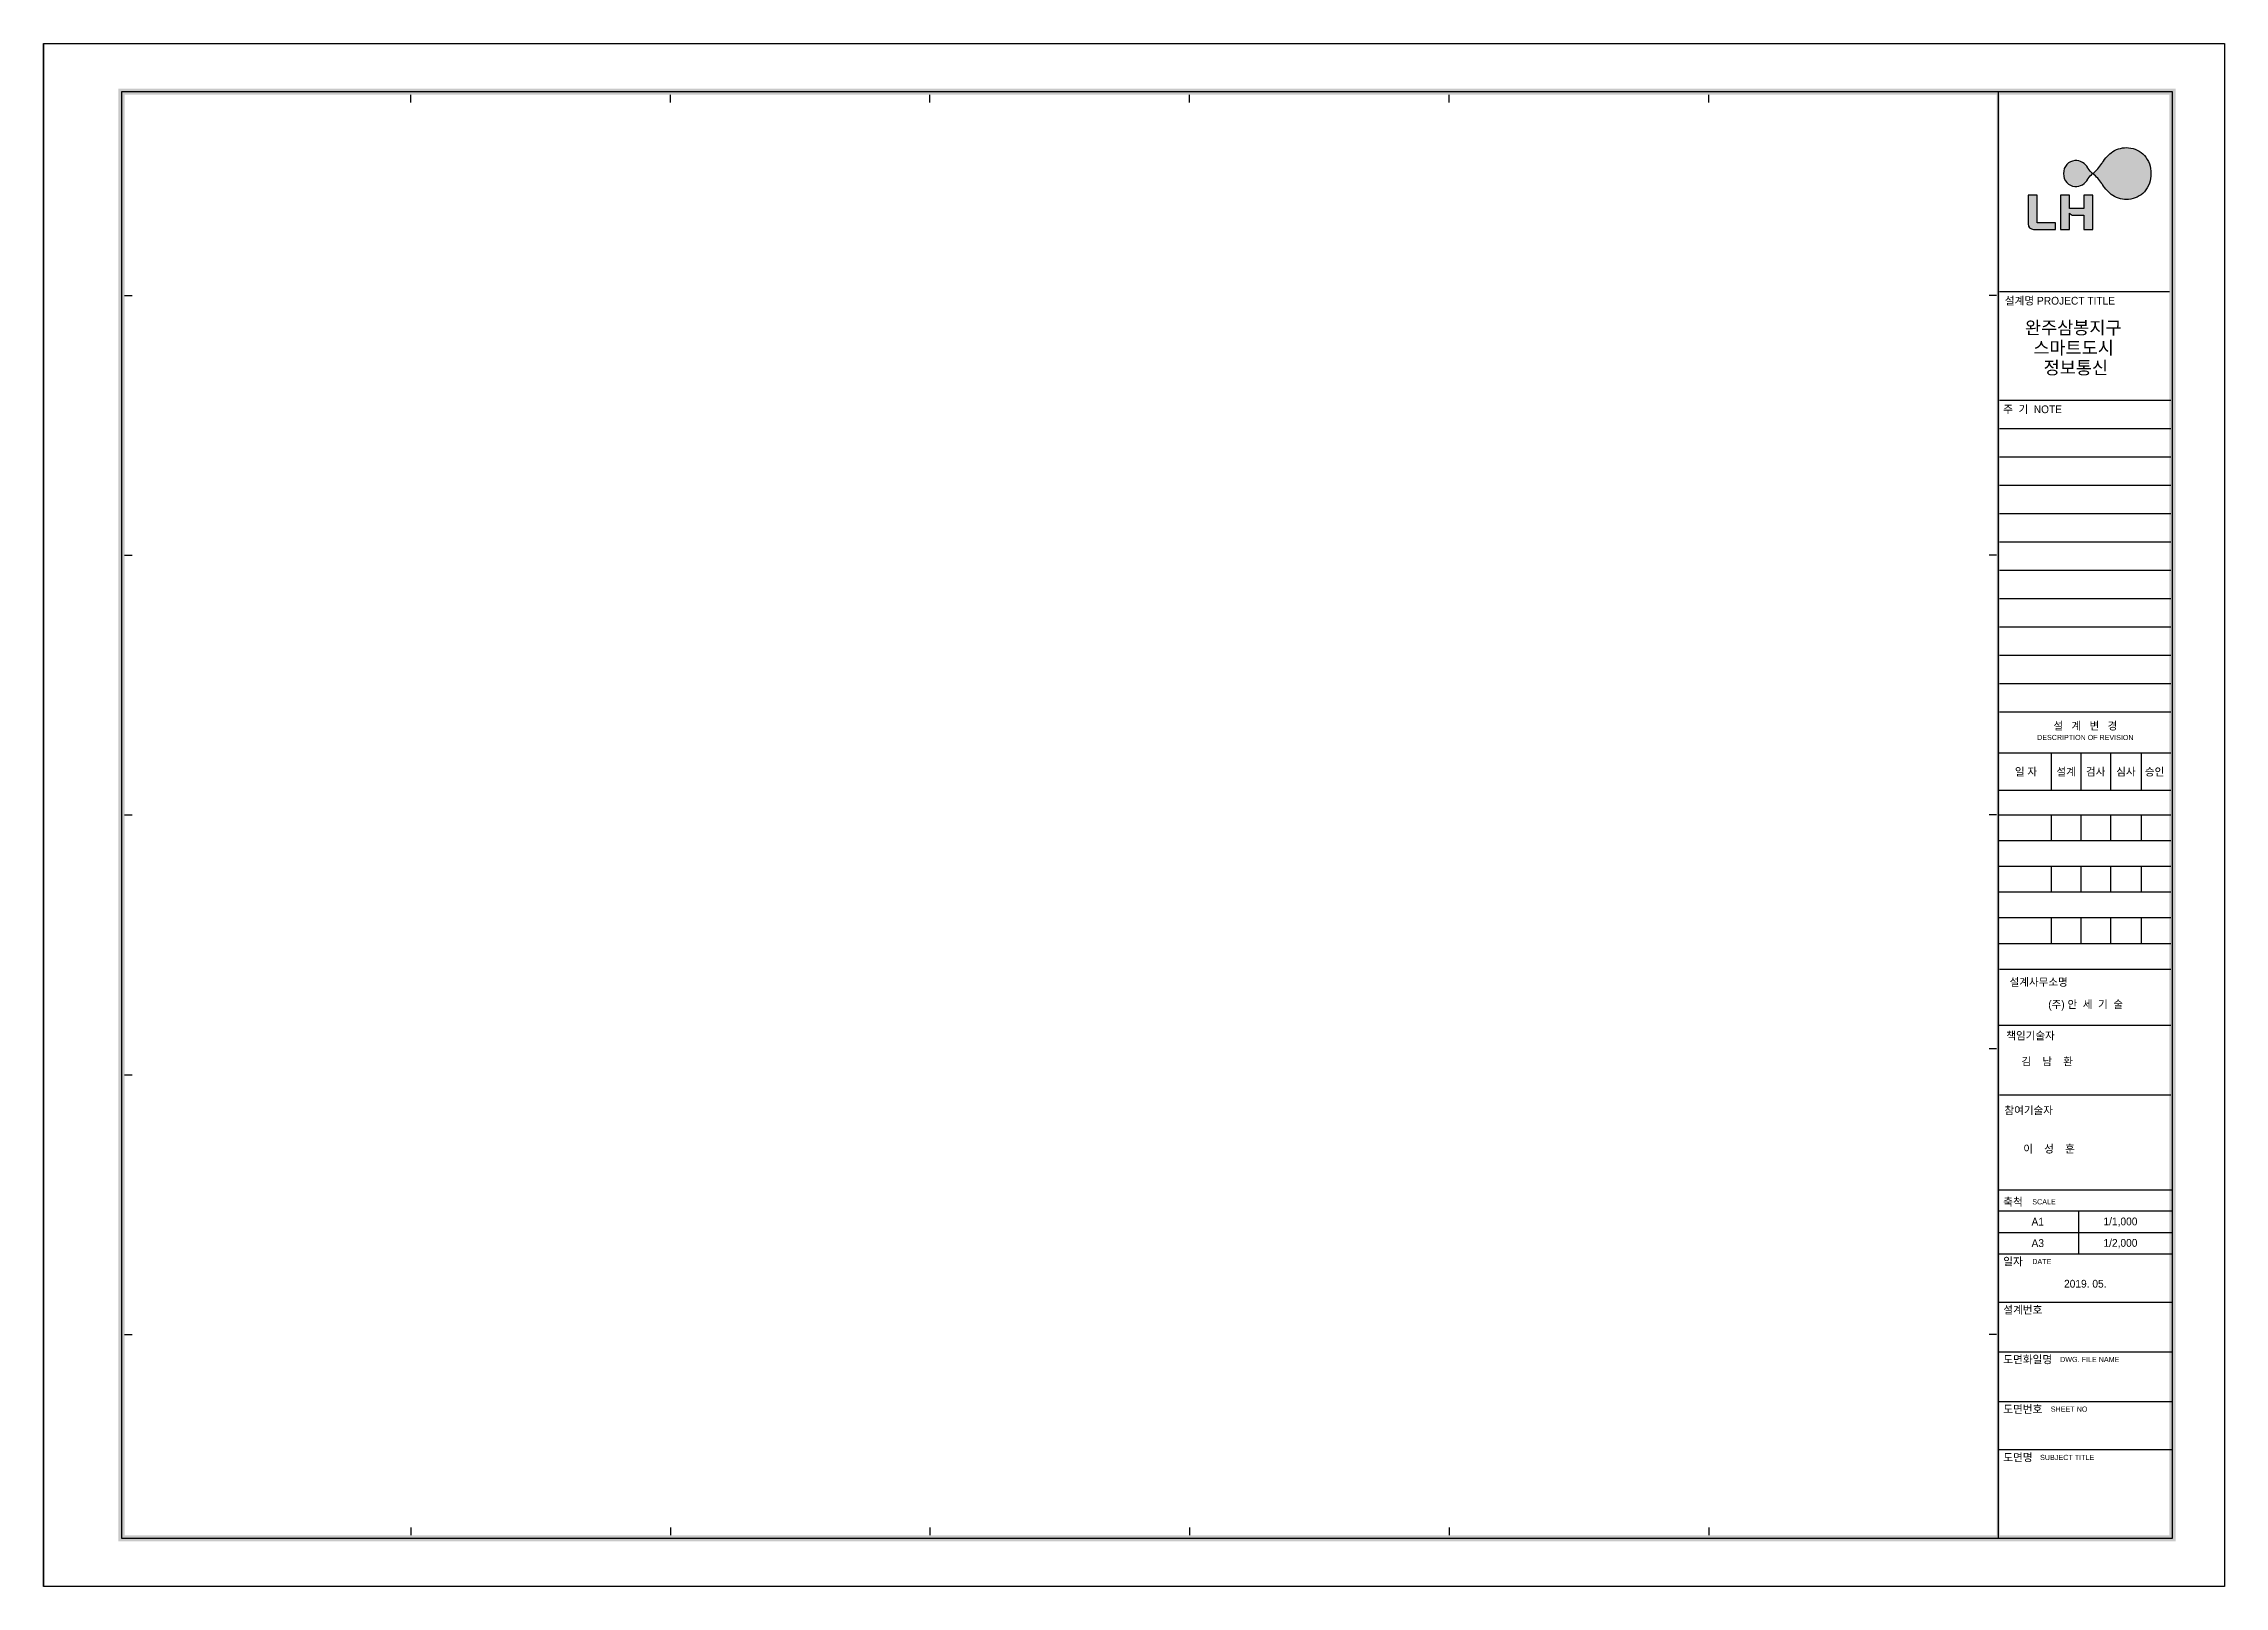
# Model space of a CAD drawing. Header units: millimetres. Extents: x 0 to 420, y 0 to 297.
import ezdxf
from ezdxf.enums import TextEntityAlignment as Align

# ---------------------------------------------------------------- set-up
doc = ezdxf.new("R2010")
doc.units = ezdxf.units.MM
doc.layers.get('Defpoints').update_dxf_attribs({"color": 2})
for name, color, linetype in [('form-건축', 7, 'Continuous'), ('U-CITY-BORD', 7, 'Continuous'), ('U-CITY-BORD-TEXT', 7, 'Continuous')]:
    doc.layers.add(name, color=color, linetype=linetype)
doc.styles.add('HY헤드라인M', font='H2HDRM.TTF')

msp = doc.modelspace()

# ---------------------------------------------------------------- hatches: boundary and pattern name
at = {"layer": 'U-CITY-BORD'}
h = msp.add_hatch(color=256, dxfattribs=at)
edge = h.paths.add_edge_path()
edge.add_arc((388.3683612003061, 279.3903399164019), 9.71692080340757, 310.3805092419374, 325.7806222109518)
edge.add_arc((389.7197557274545, 278.8945234919953), 8.327994239286141, 323.372026349193, 324.7927162972275)
edge.add_arc((402.5841634294753, 270.3955830237119), 7.09884074530978, 124.8922289139297, 148.6095879530884, ccw=False)
edge.add_arc((401.1228792629265, 272.1146428299566), 4.857682389385772, 84.9395175515337, 122.3528258090493, ccw=False)
edge.add_arc((401.2099075021666, 272.3295339404817), 4.636447159989341, 43.06818520910531, 85.77658378371382, ccw=False)
edge.add_arc((400.8893054946669, 272.2318860908001), 4.939546392747215, -2.8255472992727846, 41.35593866551437, ccw=False)
edge.add_arc((400.8893054936538, 271.7448950548113), 4.939546393779398, -41.355938661330015, 2.8255473034574266, ccw=False)
edge.add_arc((401.2099075021666, 271.6472472047184), 4.636447159989364, 274.22341621628624, 316.9318147908947, ccw=False)
edge.add_arc((401.122879264141, 271.8621383156548), 4.857682389688359, 237.6471741762538, 275.06048243376904, ccw=False)
edge.add_arc((402.5841634294752, 273.5811981223107), 7.098840745309714, 211.3904120469125, 235.1077710860711, ccw=False)
edge.add_arc((389.7197557340886, 265.082257653945), 8.327994233913044, 35.20728372954903, 36.62797367758349)
edge.add_arc((388.368361199698, 264.5864412295384), 9.7169208038642, 34.21937778663089, 49.61949075564544)
edge = h.paths.add_edge_path()
edge.add_arc((397.5715685273897, 275.4570598304887), 4.551366303258555, 213.1933417689625, 229.651099976976, ccw=False)
edge.add_arc((394.1449058871307, 273.2905579608482), 0.501723258331844, 205.640710532591, 220.4059265763657, ccw=False)
edge.add_arc((390.9581632934653, 271.4360410802772), 3.18719195186336, 30.91369055575861, 57.63896093193732)
edge.add_arc((391.4371013492539, 272.2094885327667), 2.277533740626697, 57.40161662616367, 96.82340926500977)
edge.add_arc((391.420868309634, 272.0308777936088), 2.453234915013911, 95.95132200224724, 135.7734132605412)
edge.add_arc((391.4034427013345, 272.1238285151521), 2.376538950785532, 137.0863300232305, 183.2670321410604)
edge.add_arc((391.4034427011416, 271.8529526309527), 2.376538950588247, 176.7329678606557, 222.9136699784852)
edge.add_arc((391.4208683096339, 271.9459033525783), 2.453234915013896, 224.2265867394607, 264.0486779977541)
edge.add_arc((391.4371013492539, 271.7672926134204), 2.277533740626698, 263.1765907349888, 302.5983833738343)
edge.add_arc((390.958163293119, 272.5407400659922), 3.187191952118219, 302.3610390725291, 329.0863094487073)
edge.add_arc((394.1449058864959, 270.6862231854211), 0.5017232577951556, 139.5940733837901, 154.3592894275641, ccw=False)
edge.add_arc((397.571568526821, 268.5197213156161), 4.551366302827655, 130.348900018238, 146.8066582262514, ccw=False)
h = msp.add_hatch(color=256, dxfattribs=at)
edge = h.paths.add_edge_path()
edge.add_line((383.2289237203507, 261.2386597878917), (387.4962232751917, 261.2386597878917))
edge.add_line((387.4962232751917, 261.2386597878917), (387.4962232751917, 262.5109427683587))
edge.add_line((387.4962232751917, 262.5109427683587), (383.965301450132, 262.5109427683587))
edge.add_line((383.965301450132, 262.5109427683587), (383.965301450132, 267.8461763466009))
edge.add_line((383.965301450132, 267.8461763466009), (382.1794671625764, 267.8461763466009))
edge.add_line((382.1794671625764, 267.8461763466009), (382.1794671625764, 262.2881163441857))
edge.add_arc((383.2289237196105, 262.2881163449258), 1.049456557034148, 180.0000000404094, 270.0000000404094)
h = msp.add_hatch(color=256, dxfattribs=at)
edge = h.paths.add_edge_path()
edge.add_line((388.4306648904042, 267.8461763466009), (388.4306648904042, 261.2386597878917))
edge.add_line((388.4306648904042, 261.2386597878917), (390.1600297974677, 261.2386597878917))
edge.add_line((390.1600297974677, 261.2386597878917), (390.1600297974677, 264.3891506197511))
edge.add_arc((390.9825285285707, 264.9749532107812), 1.009786531066668, 215.4593474707381, 266.5720467889873)
edge.add_line((390.922149975445, 263.9669734150283), (392.9093782797368, 263.9669734150283))
edge.add_line((392.9093782797368, 263.9669734150283), (392.9093782797368, 261.2386597878917))
edge.add_line((392.9093782797368, 261.2386597878917), (394.638743191406, 261.2386597878917))
edge.add_line((394.638743191406, 261.2386597878917), (394.638743191406, 267.8461763466009))
edge.add_line((394.638743191406, 267.8461763466009), (392.9093782797368, 267.8461763466009))
edge.add_line((392.9093782797368, 267.8461763466009), (392.9093782797368, 265.2734411412597))
edge.add_line((392.9093782797368, 265.2734411412597), (390.1600297974677, 265.2734411412597))
edge.add_line((390.1600297974677, 265.2734411412597), (390.1600297974677, 267.8461763466009))
edge.add_line((390.1600297974677, 267.8461763466009), (388.4306648904042, 267.8461763466009))

# ---------------------------------------------------------------- linework, layer by layer
at = {"layer": 'Defpoints'}
msp.add_lwpolyline([(420, 3.289785377111025e-10), (0, 0), (0, 297.0000000690055), (420.0000000006579, 297.0000000690055)], close=True, dxfattribs=at)
at = {"layer": 'form-건축'}
msp.add_line((376.1159581430978, 248.5000000577466), (374.7271683849739, 248.5000000577466), dxfattribs=at)
at = {"layer": 'U-CITY-BORD'}
for p, q in [((6.579466895999024e-10, 297.000000068841), (0, 0)), ((14.99999999943604, 287.744604383256), (14.99999999943604, 9.255395685749468)), ((409.9999999999372, 287.744604383256), (14.99999999943604, 287.744604383256)), ((70.70797907114907, 285.6573582727765), (70.70797907114907, 287.144604383226)), ((120.7079790708044, 285.6573582727765), (120.7079790708044, 287.144604383226)), ((170.7079790711177, 285.6573582727765), (170.7079790711177, 287.144604383226)), ((220.707979070773, 285.6573582727765), (220.707979070773, 287.144604383226)), ((270.7079790710864, 285.6573582727765), (270.7079790710864, 287.144604383226)), ((320.7079790707418, 285.6573582727765), (320.7079790707418, 287.144604383226)), ((376.4159581424548, 287.744604383256), (376.4159581424548, 9.255395685749468)), ((409.9999999999372, 9.255395685749468), (409.9999999999372, 287.744604383256)), ((15.60000000012407, 248.5000000577466), (17.06211040966694, 248.5000000577466)), ((376.7159581424698, 249.2521256300611), (409.3999999999073, 249.2521256300611)), ((376.7159581424698, 228.3419278314567), (409.7026798439575, 228.3419278314567)), ((376.7159581424698, 222.889405838672), (409.7026798439575, 222.8894058388365)), ((376.7159581424698, 217.4385363059047), (409.7026798439575, 217.4385363060692)), ((376.7159581424698, 211.9876667729729), (409.7026798439575, 211.9876667731374)), ((376.7159581424698, 206.5367972400411), (409.7026798439575, 206.5367972403701)), ((15.60000000012407, 198.5000000460835), (17.06211040966694, 198.5000000460835)), ((376.1159581430978, 198.5000000460835), (374.7271683849739, 198.5000000460835)), ((376.7159581424698, 201.0859277071094), (409.7026798439575, 201.0859277072738)), ((376.7159581424698, 195.6350581743421), (409.7026798439575, 195.6350581745066)), ((376.7159581424698, 190.1841886415748), (409.7026798439575, 190.1841886417393)), ((376.7159581424698, 184.7333191088075), (409.7026798439575, 184.733319108972)), ((376.7159581424698, 179.2824495760402), (409.7026798439575, 179.2824495762047)), ((376.7159581424698, 173.831580042944), (409.7026798439575, 173.8315800432729)), ((376.7159581424698, 168.3807105100122), (409.7026798439575, 168.3807105101766)), ((376.4186379871479, 160.452173006579), (409.7026798439575, 160.452173006579)), ((386.6603670814415, 160.452173006579), (386.6603670814415, 153.2669358942469)), ((392.3590035703036, 160.452173006579), (392.3590035703036, 153.2669358942469)), ((398.0576400611395, 160.452173006579), (398.0576400611395, 153.2669358942469)), ((404.0040433544374, 160.452173006579), (404.0040433544374, 153.2669358942469)), ((376.4186379871479, 153.2669358942469), (409.7026798439575, 153.2669358942469)), ((15.60000000012407, 148.500000034585), (17.06211040966694, 148.500000034585)), ((376.1159581430978, 148.500000034585), (374.7271683849739, 148.500000034585)), ((376.4186379871479, 148.5593667512647), (409.7026798439575, 148.5593667512647)), ((386.6603670814415, 148.5593667512647), (386.6603670814415, 143.6040308115779)), ((392.3590035703036, 148.5593667512647), (392.3590035703036, 143.6040308115779)), ((398.0576400611395, 148.5593667512647), (398.0576400611395, 143.6040308115779)), ((404.0040433544374, 148.5593667512647), (404.0040433544374, 143.6040308115779)), ((376.4186379871479, 143.6040308115779), (409.7026798439575, 143.6040308115779)), ((376.4186379871479, 138.6486948718911), (409.7026798439575, 138.6486948718911)), ((386.6603670814415, 138.6486948718911), (386.6603670814415, 133.6933589323687)), ((392.3590035703036, 138.6486948718911), (392.3590035703036, 133.6933589323687)), ((398.0576400611395, 138.6486948718911), (398.0576400611395, 133.6933589323687)), ((404.0040433544374, 138.6486948718911), (404.0040433544374, 133.6933589323687)), ((376.4186379871479, 133.6933589323687), (409.7026798439575, 133.6933589323687)), ((376.4186379871479, 128.7380229921884), (409.7026798439575, 128.7380229921884)), ((386.6603670814415, 128.7380229921884), (386.6603670814415, 123.7826870525016)), ((392.3590035703036, 128.7380229921884), (392.3590035703036, 123.7826870525016)), ((398.0576400611395, 128.7380229921884), (398.0576400611395, 123.7826870525016)), ((404.0040433544374, 128.7380229921884), (404.0040433544374, 123.7826870525016)), ((376.4186379871479, 123.7826870525016), (409.7026798439575, 123.7826870525016)), ((376.7159581424698, 118.8273511128147), (409.7026798439575, 118.8273511128147)), ((376.4186379871479, 108.0451827774042), (409.7026798459314, 108.0451827774042)), ((376.1159581430978, 103.5000000329871), (374.7271683849739, 103.5000000329871)), ((15.60000000012407, 98.50000002292192), (17.06211040966694, 98.50000002292192)), ((376.7159581424698, 94.63430760858327), (409.7026798439575, 94.63430760858327)), ((376.4159581424548, 76.3371484590611), (409.9999999992793, 76.3371484590611)), ((376.4159581437707, 72.28695226280225), (409.9999999999372, 72.28695226280225)), ((391.9159586068722, 72.28695226280225), (391.9159586068722, 64.03695225038096)), ((376.4159581437707, 68.15373309899692), (409.9999999999372, 68.15373309899692)), ((376.4159581437707, 64.03695225038096), (409.9999999999372, 64.03695225038096)), ((376.4159581444286, 54.73675604119325), (410.0000000012533, 54.73675604119325)), ((15.60000000012407, 48.50000001125888), (17.06211040966694, 48.50000001125888)), ((376.1159581430978, 48.50000001125888), (374.7271683849739, 48.50000001125888)), ((376.4159581437707, 45.1782210491115), (409.9999999999372, 45.1782210491115)), ((376.4159581437707, 35.61968605670077), (409.9999999999372, 35.61968605670077)), ((376.4159581417968, 26.3194898483355), (409.9999999999372, 26.31948984817102)), ((14.99999999943604, 9.255395685749468), (409.9999999999372, 9.255395685749468)), ((70.70797907114907, 11.34264179606451), (70.70797907114907, 9.855395686108524)), ((120.7079790708044, 11.34264179606451), (120.7079790708044, 9.855395686108524)), ((170.7079790711177, 11.34264179606451), (170.7079790711177, 9.855395686108524)), ((220.707979070773, 11.34264179606451), (220.707979070773, 9.855395686108524)), ((270.7079790710864, 11.34264179606451), (270.7079790710864, 9.855395686108524)), ((320.7079790707418, 11.34264179606451), (320.7079790707418, 9.855395686108524))]:
    msp.add_line(p, q, dxfattribs=at)
for points in [[(394.6248298540987, 271.9883905730113, -0.07193420850459976), (393.7628580439018, 272.965341612189, -0.06451469233465422), (393.6925896823318, 273.0734490507882, 0.1171424448211434), (392.6641158527116, 274.1282369133516, 0.1737267861802489), (391.1665083556314, 274.4708906136659, 0.1755266814908097), (389.662911993764, 273.7420034873368, 0.2042735297301554), (389.0307661645033, 271.9883905730113, 0.2042735297301554), (389.662911993764, 270.2347776588502, 0.1755266814908097), (391.1665083556314, 269.5058905325212, 0.1737267861802489), (392.6641158527116, 269.8485442328354, 0.1171424448211434), (393.6925896823318, 270.9033320955633, -0.06451469233465422), (393.7628580439018, 271.011439533998, -0.07193420850459976)], [(394.6635733347439, 271.9883905730113, 0.06729698737696219), (396.4031899914057, 273.9259025073532, 0.006199008713534096), (396.524323413667, 274.0931334168883, -0.1038575187591503), (398.5233806893606, 276.2182613992413, -0.1647121175444572), (401.5513622860407, 276.9533906530046, -0.1885380362563507), (404.5970248776552, 275.4956164018268, -0.1952022379659421), (405.822846666981, 271.9883905730113, -0.1952022379659421), (404.5970248776552, 268.4811647433733, -0.1885380362563507), (401.5513622860407, 267.0233904921955, -0.1647121175444572), (398.5233806893606, 267.7585197467814, -0.1038575187591503), (396.524323413667, 269.8836477291342, 0.006199008713534096), (396.4031899914057, 270.0508786385049, 0.06729698737696219)], [(388.4306648904042, 267.8461763466009), (388.4306648904042, 261.2386597878917), (390.1600297974677, 261.2386597878917), (390.1600297974677, 264.3891506197511, 0.2267938772395813), (390.922149975445, 263.9669734150283), (392.9093782797368, 263.9669734150283), (392.9093782797368, 261.2386597878917), (394.638743191406, 261.2386597878917), (394.638743191406, 267.8461763466009), (392.9093782797368, 267.8461763466009), (392.9093782797368, 265.2734411412597), (390.1600297974677, 265.2734411412597), (390.1600297974677, 267.8461763466009)]]:
    msp.add_lwpolyline(points, format="xyb", close=True, dxfattribs=at)
msp.add_lwpolyline([(383.2289237203507, 261.2386597878917), (387.4962232751917, 261.2386597878917), (387.4962232751917, 262.5109427683587), (383.965301450132, 262.5109427683587), (383.965301450132, 267.8461763466009), (382.1794671625764, 267.8461763466009), (382.1794671625764, 262.2881163441857, 0.414213562373095), (383.2289237203507, 261.2386597878917)], format="xyb", dxfattribs=at)
for points in [[(14.40000000006391, 8.655395685390411), (15.60000000012407, 9.855395686108524), (14.40000000006391, 288.3446043834506), (15.60000000012407, 287.144604383226)], [(14.40000000006391, 288.3446043834506), (15.60000000012407, 287.144604383226), (410.5999999999675, 288.3446043834506), (409.3999999999073, 287.144604383226)], [(376.1159581430978, 9.255395685749468), (376.7159581424698, 9.255395685749468), (376.1159581430978, 287.744604383256), (376.7159581424698, 287.744604383256)], [(410.5999999999675, 288.3446043836151), (409.3999999999073, 287.144604383226), (410.5999999999675, 8.6553956855549), (409.3999999999073, 9.855395686108524)], [(410.5999999999675, 8.655395685390411), (409.3999999999073, 9.855395686108524), (14.40000000006391, 8.655395685390411), (15.60000000012407, 9.855395686108524)]]:
    msp.add_trace(points, dxfattribs=at)

# ---------------------------------------------------------------- texts
at = {"layer": 'form-건축', "lineweight": 20, "style": 'HY헤드라인M'}
for s, p in [('A1', (384.0583546040149, 70.21380210808367)), ('A3', (384.0583546040149, 66.08058294427835))]:
    msp.add_text(s, height=1.500000000349602, dxfattribs=at).set_placement(p, align=Align.MIDDLE_CENTER)
at = {"layer": 'U-CITY-BORD', "style": 'HY헤드라인M'}
msp.add_text('축척', height=1.500000002910739, dxfattribs=at).set_placement((377.4159581743062, 73.28695226405861))
at = {"layer": 'U-CITY-BORD-TEXT', "style": 'HY헤드라인M'}
for s, height, p in [('설계명 PROJECT TITLE', 1.500000002910739, (377.7159581730053, 246.7521256249463)), ('완주삼봉지구', 2.472666105971403, (381.5846226726008, 241.0753464601453)), ('스마트도시', 2.472666105971403, (383.203566577729, 237.2043039641792)), ('정보통신', 2.472666105971403, (385.1900536788098, 233.3707638841148)), ('주  기  NOTE', 1.486600782054819, (377.4097052035748, 225.8642598617777)), ('설계사무소명', 1.486600781824068, (378.6336022315907, 115.5974499400645)), ('(주) 안  세  기  술', 1.486600781824068, (386.0791597655887, 111.3013231230284)), ('책임기술자', 1.486600781824068, (378.0083028727138, 105.2885366257521)), ('김    남    환', 1.486600781824068, (380.9083785274981, 100.2965455879356)), ('참여기술자', 1.486600781824068, (377.6490263926935, 90.88366541679385)), ('이    성    훈', 1.486600781824068, (381.2674335690322, 83.48086693736256)), ('SCALE', 1.000000002095713, (383.001829035035, 73.53695226429048)), ('일자', 1.500000002910739, (377.4159581743062, 61.78695224582695)), ('DATE', 1.000000001862883, (383.001829035035, 62.03695224638778)), ('설계번호', 1.500000003143569, (377.4159581749642, 52.48675603696822)), ('도면화일명', 1.500000002910739, (377.4159581743062, 42.92822104472199)), ('DWG. FILE NAME', 1.000000001862883, (388.3595067570323, 43.17822104511833)), ('도면번호', 1.500000003143569, (377.4159581743062, 33.36968605231125)), ('SHEET NO', 1.000000002095713, (386.5608103719013, 33.61968605270759)), ('도면명', 1.500000003143569, (377.4159581743062, 24.06948984361701)), ('SUBJECT TITLE', 1.000000002095713, (384.5051569346248, 24.31948984401335))]:
    msp.add_text(s, height=height, dxfattribs=at).set_placement(p)
for s, height, p in [('DESCRIPTION OF REVISION', 0.991067187805795, (393.2231557574765, 162.9298409767514)), ('설   계   변   경', 1.486600781824068, (393.2231557574765, 164.9119753526919))]:
    msp.add_text(s, height=height, dxfattribs=at).set_placement(p, align=Align.CENTER)
for s, height, p in [('일 자', 1.486600781824068, (381.7927674310325, 156.8595544503307)), ('설계', 1.486600781824068, (389.5096853262016, 156.8595544503307)), ('검사', 1.486600781824068, (395.2083218157217, 156.8595544503307)), ('심사', 1.486600781824068, (401.0308417071305, 156.8595544503307)), ('승인', 1.486600781824068, (406.5560414346641, 156.8595544503307)), ('1/1,000', 1.500000000000356, (399.9822907635749, 70.15570346042878)), ('1/2,000', 1.500000000000356, (399.9822907635749, 66.02248429662346)), ('2019. 05.', 1.500000000000356, (393.2079790721829, 58.26185414359234))]:
    msp.add_text(s, height=height, dxfattribs=at).set_placement(p, align=Align.MIDDLE)

doc.saveas('drawing.dxf')
